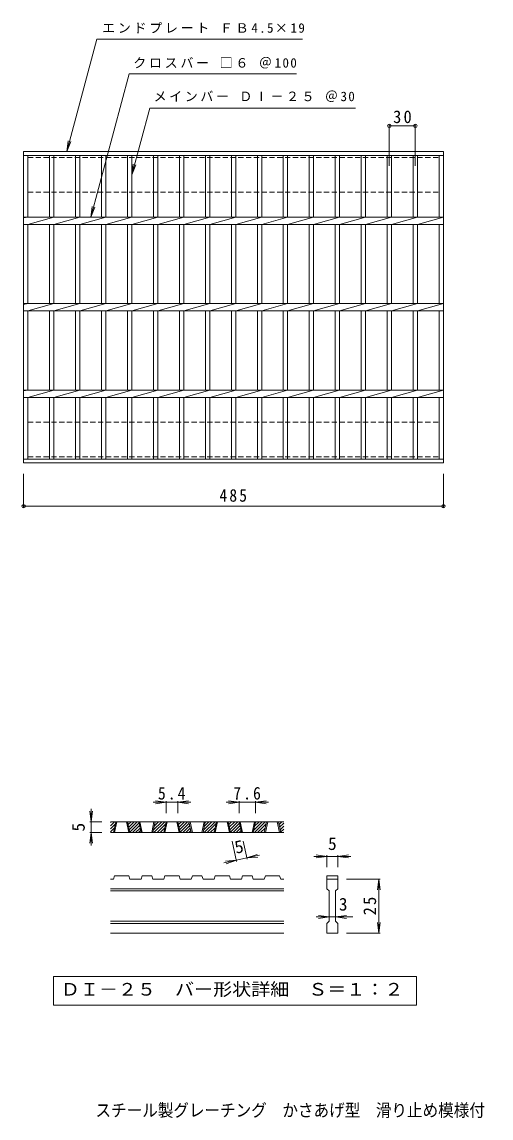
# Model space of a CAD drawing. Units: millimetres, scale not verified, with parts at other scales. Extents: x -515 to 809, y -686 to 604.
# Drawn here: x -515 to 27, y -663 to 604 of the extents above; entities that cross this region are included whole.
import ezdxf
from ezdxf.enums import TextEntityAlignment as Align

# ---------------------------------------------------------------- set-up
doc = ezdxf.new("R2010")
doc.units = ezdxf.units.MM
doc.header["$LTSCALE"] = 5
doc.header["$PDMODE"] = 32
doc.header["$PDSIZE"] = 4
doc.linetypes.add('DASHED1', pattern=[1.8, 1.2, -0.6])
for name, color, linetype, lineweight in [('B-1', 2, 'Continuous', 9), ('B-2', 3, 'Continuous', 9), ('B-4', 7, 'Continuous', 9), ('D-0', 3, 'Continuous', 9), ('D-4', 7, 'Continuous', 9)]:
    doc.layers.add(name, color=color, linetype=linetype, lineweight=lineweight)
doc.layers.add('F-5_F-5ﾚｲﾔ', color=2, linetype='Continuous')
doc.styles.add('ＭＳ ゴシック', font='')
doc.styles.get('ＭＳ ゴシック').set_extended_font_data('MS Gothic')

msp = doc.modelspace()

# ---------------------------------------------------------------- linework, layer by layer
at = {"layer": 'B-1', "linetype": 'DASHED1'}
for p, q in [((-507.83, 407.582), (-507.83, 447.582)), ((-507.83, 407.582), (-32.83, 407.582)), ((-507.83, 141.582), (-507.83, 101.582)), ((-507.83, 141.582), (-32.83, 141.582))]:
    msp.add_line(p, q, dxfattribs=at)
for points in [[(-507.83, 447.582), (-32.83, 447.582), (-32.83, 407.582)], [(-507.83, 101.582), (-32.83, 101.582), (-32.83, 141.582)]]:
    msp.add_lwpolyline(points, dxfattribs=at)
at = {"layer": 'B-2'}
for p, q in [((-512.83, 454.582), (-27.83, 454.582)), ((-512.83, 94.582), (-512.83, 454.582)), ((-512.83, 450.082), (-27.83, 450.082)), ((-507.83, 378.822), (-507.83, 450.082)), ((-482.829, 450.082), (-482.829, 378.822)), ((-477.83, 450.082), (-477.83, 378.822)), ((-452.83, 450.082), (-452.83, 378.822)), ((-447.829, 450.082), (-447.829, 378.822)), ((-422.83, 450.082), (-422.83, 378.822)), ((-417.83, 450.082), (-417.83, 378.822)), ((-392.829, 450.082), (-392.829, 378.822)), ((-387.83, 450.082), (-387.83, 378.822)), ((-362.83, 450.082), (-362.83, 378.822)), ((-357.829, 450.082), (-357.829, 378.822)), ((-332.829, 450.082), (-332.829, 378.822)), ((-327.83, 450.082), (-327.83, 378.822)), ((-302.83, 450.082), (-302.83, 378.822)), ((-297.83, 450.082), (-297.83, 378.822)), ((-272.83, 450.082), (-272.83, 378.822)), ((-267.83, 450.082), (-267.83, 378.822)), ((-242.83, 450.082), (-242.83, 378.822)), ((-237.83, 450.082), (-237.83, 378.822)), ((-212.83, 450.082), (-212.83, 378.822)), ((-207.83, 450.082), (-207.83, 378.822)), ((-182.83, 450.082), (-182.83, 378.822)), ((-177.829, 450.082), (-177.829, 378.822)), ((-152.83, 450.082), (-152.83, 378.822)), ((-147.83, 450.082), (-147.83, 378.822)), ((-122.83, 450.082), (-122.83, 378.822)), ((-117.83, 450.082), (-117.83, 378.822)), ((-92.829, 450.082), (-92.829, 378.822)), ((-87.83, 450.082), (-87.83, 378.822)), ((-62.829, 450.082), (-62.829, 378.822)), ((-57.83, 450.082), (-57.83, 378.822)), ((-32.83, 450.082), (-32.83, 378.822)), ((-27.83, 454.582), (-27.83, 94.582)), ((-512.83, 378.822), (-27.83, 378.822)), ((-507.83, 378.822), (-512.83, 377.822)), ((-512.83, 370.342), (-27.83, 370.342)), ((-477.83, 378.822), (-507.83, 370.342)), ((-507.83, 278.822), (-507.83, 370.342)), ((-482.829, 370.342), (-482.829, 278.822)), ((-447.829, 378.822), (-477.83, 370.342)), ((-477.83, 370.342), (-477.83, 278.822)), ((-452.83, 370.342), (-452.83, 278.822)), ((-417.83, 378.822), (-447.829, 370.342)), ((-447.829, 370.342), (-447.829, 278.822)), ((-422.83, 370.342), (-422.83, 278.822)), ((-387.83, 378.822), (-417.83, 370.342)), ((-417.83, 370.342), (-417.83, 278.822)), ((-392.829, 370.342), (-392.829, 278.822)), ((-357.829, 378.822), (-387.83, 370.342)), ((-387.83, 370.342), (-387.83, 278.822)), ((-362.83, 370.342), (-362.83, 278.822)), ((-327.83, 378.822), (-357.829, 370.342)), ((-357.829, 370.342), (-357.829, 278.822)), ((-332.829, 370.342), (-332.829, 278.822)), ((-297.83, 378.822), (-327.83, 370.342)), ((-327.83, 370.342), (-327.83, 278.822)), ((-302.83, 370.342), (-302.83, 278.822)), ((-267.83, 378.822), (-297.83, 370.342)), ((-297.83, 370.342), (-297.83, 278.822)), ((-272.83, 370.342), (-272.83, 278.822)), ((-237.83, 378.822), (-267.83, 370.342)), ((-267.83, 370.342), (-267.83, 278.822)), ((-242.83, 370.342), (-242.83, 278.822)), ((-207.83, 378.822), (-237.83, 370.342)), ((-237.83, 370.342), (-237.83, 278.822)), ((-212.83, 370.342), (-212.83, 278.822)), ((-177.829, 378.822), (-207.83, 370.342)), ((-207.83, 370.342), (-207.83, 278.822)), ((-182.83, 370.342), (-182.83, 278.822)), ((-147.83, 378.822), (-177.829, 370.342)), ((-177.829, 370.342), (-177.829, 278.822)), ((-152.83, 370.342), (-152.83, 278.822)), ((-117.83, 378.822), (-147.83, 370.342)), ((-147.83, 370.342), (-147.83, 278.822)), ((-122.83, 370.342), (-122.83, 278.822)), ((-87.83, 378.822), (-117.83, 370.342)), ((-117.83, 370.342), (-117.83, 278.822)), ((-92.829, 370.342), (-92.829, 278.822)), ((-57.83, 378.822), (-87.83, 370.342)), ((-87.83, 370.342), (-87.83, 278.822)), ((-62.829, 370.342), (-62.829, 278.822)), ((-27.829, 378.822), (-57.83, 370.342)), ((-57.83, 370.342), (-57.83, 278.822)), ((-32.83, 370.342), (-32.83, 278.822)), ((-512.83, 278.822), (-27.83, 278.822)), ((-507.83, 278.822), (-512.83, 277.822)), ((-477.83, 278.822), (-507.83, 270.342)), ((-447.829, 278.822), (-477.83, 270.342)), ((-417.83, 278.822), (-447.829, 270.342)), ((-387.83, 278.822), (-417.83, 270.342)), ((-357.829, 278.822), (-387.83, 270.342)), ((-327.83, 278.822), (-357.829, 270.342)), ((-297.83, 278.822), (-327.83, 270.342)), ((-267.83, 278.822), (-297.83, 270.342)), ((-237.83, 278.822), (-267.83, 270.342)), ((-207.83, 278.822), (-237.83, 270.342)), ((-177.829, 278.822), (-207.83, 270.342)), ((-147.83, 278.822), (-177.829, 270.342)), ((-117.83, 278.822), (-147.83, 270.342)), ((-87.83, 278.822), (-117.83, 270.342)), ((-57.83, 278.822), (-87.83, 270.342)), ((-27.829, 278.822), (-57.83, 270.342)), ((-512.83, 270.342), (-27.83, 270.342)), ((-507.83, 178.822), (-507.83, 270.342)), ((-482.829, 270.342), (-482.829, 178.822)), ((-477.83, 270.342), (-477.83, 178.822)), ((-452.83, 270.342), (-452.83, 178.822)), ((-447.829, 270.342), (-447.829, 178.822)), ((-422.83, 270.342), (-422.83, 178.822)), ((-417.83, 270.342), (-417.83, 178.822)), ((-392.829, 270.342), (-392.829, 178.822)), ((-387.83, 270.342), (-387.83, 178.822)), ((-362.83, 270.342), (-362.83, 178.822)), ((-357.829, 270.342), (-357.829, 178.822)), ((-332.829, 270.342), (-332.829, 178.822)), ((-327.83, 270.342), (-327.83, 178.822)), ((-302.83, 270.342), (-302.83, 178.822)), ((-297.83, 270.342), (-297.83, 178.822)), ((-272.83, 270.342), (-272.83, 178.822)), ((-267.83, 270.342), (-267.83, 178.822)), ((-242.83, 270.342), (-242.83, 178.822)), ((-237.83, 270.342), (-237.83, 178.822)), ((-212.83, 270.342), (-212.83, 178.822)), ((-207.83, 270.342), (-207.83, 178.822)), ((-182.83, 270.342), (-182.83, 178.822)), ((-177.829, 270.342), (-177.829, 178.822)), ((-152.83, 270.342), (-152.83, 178.822)), ((-147.83, 270.342), (-147.83, 178.822)), ((-122.83, 270.342), (-122.83, 178.822)), ((-117.83, 270.342), (-117.83, 178.822)), ((-92.829, 270.342), (-92.829, 178.822)), ((-87.83, 270.342), (-87.83, 178.822)), ((-62.829, 270.342), (-62.829, 178.822)), ((-57.83, 270.342), (-57.83, 178.822)), ((-32.83, 270.342), (-32.83, 178.822)), ((-512.83, 178.822), (-27.83, 178.822)), ((-507.83, 178.822), (-512.83, 177.822)), ((-477.83, 178.822), (-507.83, 170.342)), ((-447.829, 178.822), (-477.83, 170.342)), ((-417.83, 178.822), (-447.829, 170.342)), ((-387.83, 178.822), (-417.83, 170.342)), ((-357.829, 178.822), (-387.83, 170.342)), ((-327.83, 178.822), (-357.829, 170.342)), ((-297.83, 178.822), (-327.83, 170.342)), ((-267.83, 178.822), (-297.83, 170.342)), ((-237.83, 178.822), (-267.83, 170.342)), ((-207.83, 178.822), (-237.83, 170.342)), ((-177.829, 178.822), (-207.83, 170.342)), ((-147.83, 178.822), (-177.829, 170.342)), ((-117.83, 178.822), (-147.83, 170.342)), ((-87.83, 178.822), (-117.83, 170.342)), ((-57.83, 178.822), (-87.83, 170.342)), ((-27.829, 178.822), (-57.83, 170.342)), ((-512.83, 170.342), (-27.83, 170.342)), ((-507.83, 99.082), (-507.83, 170.342)), ((-482.829, 170.342), (-482.829, 99.082)), ((-477.83, 170.342), (-477.83, 99.082)), ((-452.83, 170.342), (-452.83, 99.082)), ((-447.829, 170.342), (-447.829, 99.082)), ((-422.83, 170.342), (-422.83, 99.082)), ((-417.83, 170.342), (-417.83, 99.082)), ((-392.829, 170.342), (-392.829, 99.082)), ((-387.83, 170.342), (-387.83, 99.082)), ((-362.83, 170.342), (-362.83, 99.082)), ((-357.829, 170.342), (-357.829, 99.082)), ((-332.829, 170.342), (-332.829, 99.082)), ((-327.83, 170.342), (-327.83, 99.082)), ((-302.83, 170.342), (-302.83, 99.082)), ((-297.83, 170.342), (-297.83, 99.082)), ((-272.83, 170.342), (-272.83, 99.082)), ((-267.83, 170.342), (-267.83, 99.082)), ((-242.83, 170.342), (-242.83, 99.082)), ((-237.83, 170.342), (-237.83, 99.082)), ((-212.83, 170.342), (-212.83, 99.082)), ((-207.83, 170.342), (-207.83, 99.082)), ((-182.83, 170.342), (-182.83, 99.082)), ((-177.829, 170.342), (-177.829, 99.082)), ((-152.83, 170.342), (-152.83, 99.082)), ((-147.83, 170.342), (-147.83, 99.082)), ((-122.83, 170.342), (-122.83, 99.082)), ((-117.83, 170.342), (-117.83, 99.082)), ((-92.829, 170.342), (-92.829, 99.082)), ((-87.83, 170.342), (-87.83, 99.082)), ((-62.829, 170.342), (-62.829, 99.082)), ((-57.83, 170.342), (-57.83, 99.082)), ((-32.83, 170.342), (-32.83, 99.082)), ((-27.83, 99.082), (-512.83, 99.082)), ((-27.83, 94.582), (-512.83, 94.582))]:
    msp.add_line(p, q, dxfattribs=at)
at = {"layer": 'B-4'}
for p, q in [((-435.33, 378.822), (-390.914, 544.582)), ((-390.914, 544.582), (-197.568, 544.582)), ((-387.83, 427.582), (-367.198, 504.582)), ((-367.198, 504.582), (-129.48, 504.582)), ((-90.33, 437.959), (-90.33, 485.755)), ((-90.33, 484.255), (-60.33, 484.255)), ((-60.33, 437.959), (-60.33, 485.755)), ((-463.131, 454.582), (-461.5, 466.975)), ((-463.131, 454.582), (-458.348, 466.131)), ((-387.83, 427.582), (-386.198, 439.975)), ((-387.83, 427.582), (-383.047, 439.131)), ((-435.33, 378.822), (-433.698, 391.215)), ((-435.33, 378.822), (-430.546, 390.37)), ((-512.83, 82.082), (-512.83, 43.082)), ((-27.83, 82.082), (-27.83, 43.082)), ((-512.83, 44.582), (-27.83, 44.582))]:
    msp.add_line(p, q, dxfattribs=at)
msp.add_lwpolyline([(-463.131, 454.582), (-428.298, 584.582), (-190.524, 584.582)], dxfattribs=at)
for p in [(-90.33, 484.255), (-60.33, 484.255), (-512.83, 44.582), (-27.83, 44.582)]:
    msp.add_point(p, dxfattribs=at)
at = {"layer": 'D-0'}
for p, q in [((-412.393, -324.713), (-407.86, -320.179)), ((-412.393, -321.177), (-411.396, -320.179)), ((-212.393, -320.179), (-412.393, -320.179)), ((-412.393, -328.248), (-406.812, -322.667)), ((-412.393, -331.784), (-407.775, -327.165)), ((-408.955, -332.679), (-406.28, -320.179)), ((-407.705, -332.679), (-405.03, -320.179)), ((-393.955, -320.179), (-391.28, -332.679)), ((-392.705, -320.179), (-390.03, -332.679)), ((-392.619, -320.578), (-392.22, -320.179)), ((-391.996, -323.491), (-388.685, -320.179)), ((-391.373, -326.403), (-385.149, -320.179)), ((-390.75, -329.315), (-381.614, -320.179)), ((-390.127, -332.228), (-379.597, -321.698)), ((-387.043, -332.679), (-378.974, -324.61)), ((-383.507, -332.679), (-378.35, -327.523)), ((-377.247, -332.679), (-379.922, -320.179)), ((-375.997, -332.679), (-378.672, -320.179)), ((-362.247, -320.179), (-364.922, -332.679)), ((-360.997, -320.179), (-363.672, -332.679)), ((-363.084, -329.934), (-353.33, -320.179)), ((-362.294, -332.679), (-349.794, -320.179)), ((-362.122, -325.436), (-356.865, -320.179)), ((-361.159, -320.938), (-360.401, -320.179)), ((-358.759, -332.679), (-348.746, -322.667)), ((-355.223, -332.679), (-349.709, -327.165)), ((-350.889, -332.679), (-348.214, -320.179)), ((-349.639, -332.679), (-346.964, -320.179)), ((-335.889, -320.179), (-333.214, -332.679)), ((-334.639, -320.179), (-331.964, -332.679)), ((-334.553, -320.578), (-334.154, -320.179)), ((-333.93, -323.491), (-330.619, -320.179)), ((-333.307, -326.403), (-327.083, -320.179)), ((-332.684, -329.315), (-323.548, -320.179)), ((-332.061, -332.228), (-321.531, -321.698)), ((-328.977, -332.679), (-320.908, -324.61)), ((-325.441, -332.679), (-320.284, -327.523)), ((-319.181, -332.679), (-321.856, -320.179)), ((-317.931, -332.679), (-320.606, -320.179)), ((-304.181, -320.179), (-306.856, -332.679)), ((-302.931, -320.179), (-305.606, -332.679)), ((-305.018, -329.934), (-295.264, -320.179)), ((-304.228, -332.679), (-291.728, -320.179)), ((-304.056, -325.436), (-298.799, -320.179)), ((-303.093, -320.938), (-302.335, -320.179)), ((-300.693, -332.679), (-290.68, -322.667)), ((-297.157, -332.679), (-291.643, -327.165)), ((-292.823, -332.679), (-290.148, -320.179)), ((-291.573, -332.679), (-288.898, -320.179)), ((-277.823, -320.179), (-275.148, -332.679)), ((-276.573, -320.179), (-273.898, -332.679)), ((-276.487, -320.578), (-276.088, -320.179)), ((-275.864, -323.491), (-272.553, -320.179)), ((-275.241, -326.403), (-269.017, -320.179)), ((-274.618, -329.315), (-265.482, -320.179)), ((-273.995, -332.228), (-263.465, -321.698)), ((-270.911, -332.679), (-262.842, -324.61)), ((-267.375, -332.679), (-262.218, -327.523)), ((-261.115, -332.679), (-263.79, -320.179)), ((-259.865, -332.679), (-262.54, -320.179)), ((-246.115, -320.179), (-248.79, -332.679)), ((-244.865, -320.179), (-247.54, -332.679)), ((-246.952, -329.934), (-237.197, -320.179)), ((-246.162, -332.679), (-233.662, -320.179)), ((-245.99, -325.436), (-240.733, -320.179)), ((-245.027, -320.938), (-244.269, -320.179)), ((-242.627, -332.679), (-232.614, -322.667)), ((-239.091, -332.679), (-233.577, -327.165)), ((-234.757, -332.679), (-232.082, -320.179)), ((-233.507, -332.679), (-230.832, -320.179)), ((-219.757, -320.179), (-217.082, -332.679)), ((-218.507, -320.179), (-215.832, -332.679)), ((-218.421, -320.578), (-218.022, -320.179)), ((-217.798, -323.491), (-214.487, -320.179)), ((-217.175, -326.403), (-212.393, -321.621)), ((-216.552, -329.315), (-212.393, -325.157)), ((-215.929, -332.228), (-212.393, -328.692)), ((-212.393, -332.679), (-412.393, -332.679)), ((-409.754, -332.679), (-408.737, -331.663)), ((-379.972, -332.679), (-377.727, -330.435)), ((-351.688, -332.679), (-350.671, -331.663)), ((-321.906, -332.679), (-319.661, -330.435)), ((-293.622, -332.679), (-292.605, -331.663)), ((-263.84, -332.679), (-261.595, -330.435)), ((-235.556, -332.679), (-234.539, -331.663)), ((-212.845, -332.679), (-212.393, -332.228)), ((-408.955, -386.429), (-412.393, -386.429)), ((-408.955, -386.429), (-407.705, -382.679)), ((-391.28, -382.679), (-407.705, -382.679)), ((-391.28, -382.679), (-390.03, -386.429)), ((-377.247, -386.429), (-390.03, -386.429)), ((-377.247, -386.429), (-375.997, -382.679)), ((-364.922, -382.679), (-375.997, -382.679)), ((-364.922, -382.679), (-363.672, -386.429)), ((-350.889, -386.429), (-363.672, -386.429)), ((-350.889, -386.429), (-349.639, -382.679)), ((-333.214, -382.679), (-349.639, -382.679)), ((-331.964, -386.429), (-333.214, -382.679)), ((-319.181, -386.429), (-331.964, -386.429)), ((-319.181, -386.429), (-317.931, -382.679)), ((-306.856, -382.679), (-317.931, -382.679)), ((-306.856, -382.679), (-305.606, -386.429)), ((-292.823, -386.429), (-305.606, -386.429)), ((-292.823, -386.429), (-291.573, -382.679)), ((-291.573, -382.679), (-275.148, -382.679)), ((-273.898, -386.429), (-275.148, -382.679)), ((-261.115, -386.429), (-273.898, -386.429)), ((-261.115, -386.429), (-259.865, -382.679)), ((-248.79, -382.679), (-259.865, -382.679)), ((-248.79, -382.679), (-247.54, -386.429)), ((-234.757, -386.429), (-247.54, -386.429)), ((-234.757, -386.429), (-233.507, -382.679)), ((-233.507, -382.679), (-217.082, -382.679)), ((-215.832, -386.429), (-217.082, -382.679)), ((-212.393, -386.429), (-215.832, -386.429)), ((-162.393, -382.679), (-149.893, -382.679)), ((-162.393, -382.679), (-162.393, -386.429)), ((-162.393, -386.429), (-149.893, -386.429)), ((-162.393, -397.679), (-162.393, -386.429)), ((-149.893, -382.679), (-149.893, -386.429)), ((-149.893, -386.429), (-149.893, -397.679)), ((-212.393, -397.679), (-412.393, -397.679)), ((-212.393, -400.179), (-412.393, -400.179)), ((-162.393, -397.679), (-159.893, -400.179)), ((-159.893, -435.179), (-159.893, -400.179)), ((-152.394, -400.179), (-149.893, -397.679)), ((-152.394, -400.179), (-152.394, -435.179)), ((-212.393, -435.179), (-412.393, -435.179)), ((-212.393, -437.679), (-412.393, -437.679)), ((-152.394, -435.179), (-149.893, -437.679)), ((-149.893, -437.679), (-149.893, -448.929)), ((-212.393, -448.929), (-412.393, -448.929)), ((-149.893, -448.929), (-162.393, -448.929))]:
    msp.add_line(p, q, dxfattribs=at)
msp.add_lwpolyline([(-162.393, -448.929), (-162.393, -437.679), (-159.893, -435.179)], dxfattribs=at)
at = {"layer": 'D-0', "color": 7}
msp.add_lwpolyline([(-478.22, -498.929), (-478.22, -532.155), (-59.066, -532.155), (-59.066, -498.929)], close=True, dxfattribs=at)
at = {"layer": 'D-4'}
for p, q in [((-348.214, -297.679), (-363.214, -297.679)), ((-348.214, -297.679), (-360.607, -296.048)), ((-348.214, -297.679), (-360.607, -299.311)), ((-348.214, -296.179), (-348.214, -310.179)), ((-334.639, -297.679), (-348.214, -297.679)), ((-334.639, -297.679), (-322.246, -296.048)), ((-334.639, -296.179), (-334.639, -310.179)), ((-334.639, -297.679), (-322.246, -299.311)), ((-334.639, -297.679), (-319.639, -297.679)), ((-263.79, -297.679), (-278.79, -297.679)), ((-263.79, -297.679), (-276.183, -296.048)), ((-263.79, -297.679), (-276.183, -299.311)), ((-263.79, -296.179), (-263.79, -310.179)), ((-244.865, -297.679), (-263.79, -297.679)), ((-244.865, -297.679), (-232.472, -296.048)), ((-244.865, -296.179), (-244.865, -310.179)), ((-244.865, -297.679), (-232.472, -299.311)), ((-244.865, -297.679), (-229.865, -297.679)), ((-434.893, -320.179), (-436.525, -307.786)), ((-434.893, -320.179), (-434.893, -305.179)), ((-434.893, -320.179), (-433.262, -307.786)), ((-436.393, -320.179), (-422.393, -320.179)), ((-434.893, -320.179), (-434.893, -332.679)), ((-434.893, -332.679), (-436.525, -345.073)), ((-436.393, -332.679), (-422.393, -332.679)), ((-434.893, -332.679), (-433.262, -345.073)), ((-434.893, -332.679), (-434.893, -347.679)), ((-266.746, -366.098), (-271.805, -342.458)), ((-254.523, -363.482), (-259.022, -342.458)), ((-267.06, -364.631), (-281.728, -367.77)), ((-267.06, -364.631), (-279.52, -365.629)), ((-267.06, -364.631), (-278.838, -368.82)), ((-254.837, -362.015), (-267.06, -364.631)), ((-254.837, -362.015), (-243.06, -357.826)), ((-254.837, -362.015), (-240.169, -358.876)), ((-254.837, -362.015), (-242.377, -361.017)), ((-162.393, -360.179), (-177.393, -360.179)), ((-162.393, -360.179), (-174.786, -358.548)), ((-162.393, -360.179), (-174.786, -361.811)), ((-162.393, -358.679), (-162.393, -372.679)), ((-149.893, -360.179), (-162.393, -360.179)), ((-149.893, -360.179), (-137.5, -358.548)), ((-149.893, -358.679), (-149.893, -372.679)), ((-149.893, -360.179), (-137.5, -361.811)), ((-149.893, -360.179), (-134.893, -360.179)), ((-100.893, -386.429), (-139.893, -386.429)), ((-102.393, -386.429), (-104.025, -398.822)), ((-102.393, -448.929), (-102.393, -386.429)), ((-102.393, -386.429), (-100.762, -398.822)), ((-159.893, -430.179), (-174.893, -430.179)), ((-159.893, -430.179), (-172.287, -428.548)), ((-159.893, -430.179), (-172.287, -431.811)), ((-152.394, -430.179), (-159.893, -430.179)), ((-152.394, -430.179), (-140.001, -428.548)), ((-152.394, -430.179), (-140.001, -431.811)), ((-152.394, -430.179), (-132.394, -430.179)), ((-102.393, -448.929), (-104.025, -436.536)), ((-102.393, -448.929), (-100.762, -436.536)), ((-100.893, -448.929), (-139.893, -448.929))]:
    msp.add_line(p, q, dxfattribs=at)

# ---------------------------------------------------------------- texts
at = {"layer": 'B-4', "char_height": 11, "attachment_point": 7, "style": 'ＭＳ ゴシック'}
for s, insert in [('\\T1.21;エンドプレート\\~ＦＢ4.5×19', (-422.18, 591.295)), ('\\T1.21;クロスバー\\~□６\\~＠100', (-386.179, 550.571)), ('\\T1.2;メインバー\\~ＤⅠ－２５\\~＠30', (-362.701, 511.818))]:
    msp.add_mtext(s, dxfattribs=dict(at, insert=insert))
at = {"layer": 'B-4', "color": 2, "char_height": 14.66, "attachment_point": 7, "style": 'ＭＳ ゴシック'}
for s, insert in [('\\T1.27;\\W0.95;30', (-85.955, 487.255)), ('\\T1.27;\\W0.9;485', (-286.58, 49.582))]:
    msp.add_mtext(s, dxfattribs=dict(at, insert=insert))
at = {"layer": 'D-0', "color": 2, "style": 'ＭＳ ゴシック', "width": 1.1}
msp.add_text('ＤＩ－２５\u3000バー形状詳細\u3000Ｓ＝１：２', height=14.66, dxfattribs=at).set_placement((-469.893, -525.542), align=Align.BOTTOM_LEFT)
at = {"layer": 'D-4', "color": 2, "style": 'ＭＳ ゴシック'}
for rotation, p in [(90, (-437.893, -331.429)), (12.079, (-266.466, -361.436))]:
    msp.add_text('5', height=14.66, rotation=rotation, dxfattribs=at).set_placement(p, align=Align.BOTTOM_LEFT)
for s, p in [('5', (-161.143, -357.179)), ('3', (-148.644, -427.179))]:
    msp.add_text(s, height=14.66, dxfattribs=at).set_placement(p, align=Align.BOTTOM_LEFT)
at = {"layer": 'D-4', "color": 2, "char_height": 14.66, "attachment_point": 7, "style": 'ＭＳ ゴシック'}
for s, insert in [('\\T1.27;\\W0.9;5.4', (-357.676, -294.679)), ('\\T1.27;\\W0.9;7.6', (-270.577, -294.679))]:
    msp.add_mtext(s, dxfattribs=dict(at, insert=insert))
at = {"layer": 'D-4', "color": 2, "insert": (-105.393, -428.304), "char_height": 14.66, "attachment_point": 7, "rotation": 90, "style": 'ＭＳ ゴシック'}
msp.add_mtext('\\T1.27;\\W0.95;25', dxfattribs=at)
at = {"layer": 'F-5_F-5ﾚｲﾔ', "style": 'ＭＳ ゴシック', "width": 0.9}
msp.add_text('スチール製グレーチング\u3000かさあげ型\u3000滑り止め模様付\u3000ＪＩＳ型側溝用', height=14.66, dxfattribs=at).set_placement((-429.828, -665.373), align=Align.BOTTOM_LEFT)

doc.saveas('drawing.dxf')
